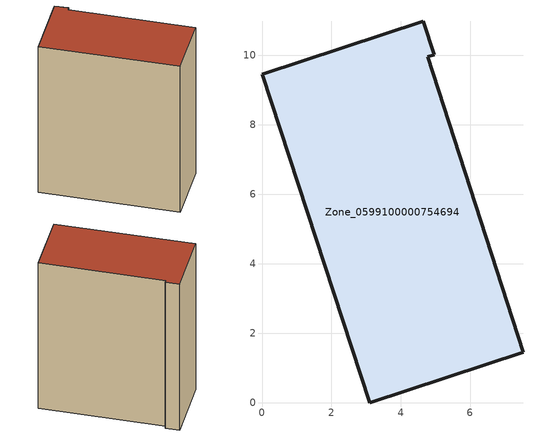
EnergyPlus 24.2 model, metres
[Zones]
Zone_0599100000754694
 floor ground (C_G): 3.1,0 0,9.46 4.64,10.98 4.96,10.02 4.77,9.96 7.52,1.45 z3.79
 wall outside (C_F): 4.96,10.02 4.64,10.98 0,9.46 3.1,0 7.52,1.45 4.77,9.96 4.96,10.02 z3.79:16.01
 roof outside (C_R): 7.52,1.45 4.77,9.96 4.96,10.02 4.64,10.98 0,9.46 3.1,0 z16.01
[BUILDING]
Pand.0599100000754694: North Axis=0; Terrain=City; Loads Convergence Tolerance Value=0.04; Temperature Convergence Tolerance Value=0.4; Solar Distribution=FullExterior; Maximum Number of Warmup Days=25; Minimum Number of Warmup Days=1
[Site:Location]
Rotterdam.The.Hague.AP_ZH_NLD Design_Conditions: Latitude=51.96; Longitude=4.45; Time Zone=1; Elevation=-4.5
[SITE:GROUNDTEMPERATURE:BUILDINGSURFACE]
18, 18, 18, 18, 18, 18, 18, 18, 18, 18, 18, 18
[MATERIAL] Thermal Absorptance=0.9; Solar Absorptance=0.7; Visible Absorptance=0.7
Name | Roughness | Thickness | Conductivity | Density | Specific Heat
G.TI.2006-2014 | MediumSmooth | 0.15 | 0.06 | 540 | 1210
F.TI.2006-2014 | Rough | 0.3 | 0.12 | 1920 | 840
R.TI.2006-2014 | MediumRough | 0.2 | 0.08 | 1500 | 1000
[CONSTRUCTION]
C_G: G.TI.2006-2014
C_F: F.TI.2006-2014
C_R: R.TI.2006-2014
[ZONE]
Zone_0599100000754694: Type=1; Multiplier=1; Ceiling Height=Autocalculate; Volume=Autocalculate; Floor Area=autocalculate; Part of Total Floor Area=Yes
[ZONEINFILTRATION:DESIGNFLOWRATE]
Infil_Zone_0599100000754694: Zone or ZoneList or Space or SpaceList=Zone_0599100000754694; Schedule=AlwaysOn; Design Flow Rate Calculation Method=Flow/Area; Flow Rate per Floor Area=0.0015; Constant Term Coefficient=1; Temperature Term Coefficient=0; Velocity Term Coefficient=0; Velocity Squared Term Coefficient=0
[HVACTEMPLATE:ZONE:IDEALLOADSAIRSYSTEM]
Zone_0599100000754694: Maximum Heating Supply Air Temperature=50; Minimum Cooling Supply Air Temperature=13; Maximum Heating Supply Air Humidity Ratio=0.0156; Minimum Cooling Supply Air Humidity Ratio=0.0077; Heating Limit=NoLimit; Cooling Limit=NoLimit; Dehumidification Control Type=ConstantSensibleHeatRatio; Cooling Sensible Heat Ratio=0.7; Dehumidification Setpoint=60; Humidification Control Type=None; Humidification Setpoint=30; Outdoor Air Method=None; Outdoor Air Flow Rate per Person=0.00944; Outdoor Air Flow Rate per Zone Floor Area=0; Outdoor Air Flow Rate per Zone=0; Demand Controlled Ventilation Type=None; Outdoor Air Economizer Type=NoEconomizer; Heat Recovery Type=None; Sensible Heat Recovery Effectiveness=0.7; Latent Heat Recovery Effectiveness=0.65
[ZONECONTROL:THERMOSTAT]
ThermostatControl_Zone_0599100000754694: Zone or ZoneList=Zone_0599100000754694; Control Type Schedule=DualSetpointControlType; Control 1=Thermostat_Zone_0599100000754694; Temperature Difference Between Cutout And Setpoint=0
[THERMOSTATSETPOINT:DUALSETPOINT]
Thermostat_Zone_0599100000754694: Heating Setpoint Temperature Schedule=HeatingSetpoint_Zone_0599100000754694; Cooling Setpoint Temperature Schedule=CoolingSetpoint_Zone_0599100000754694
[SCHEDULE:COMPACT]
HeatingSetpoint_Zone_0599100000754694: Through: 12/31, For: AllDays, Until: 24:00, 21
CoolingSetpoint_Zone_0599100000754694: Through: 12/31, For: AllDays, Until: 24:00, 24
DualSetpointControlType: Through: 12/31, For: AllDays, Until: 24:00, 4
AlwaysOn: Through: 12/31, For: AllDays, Until: 24:00, 1
